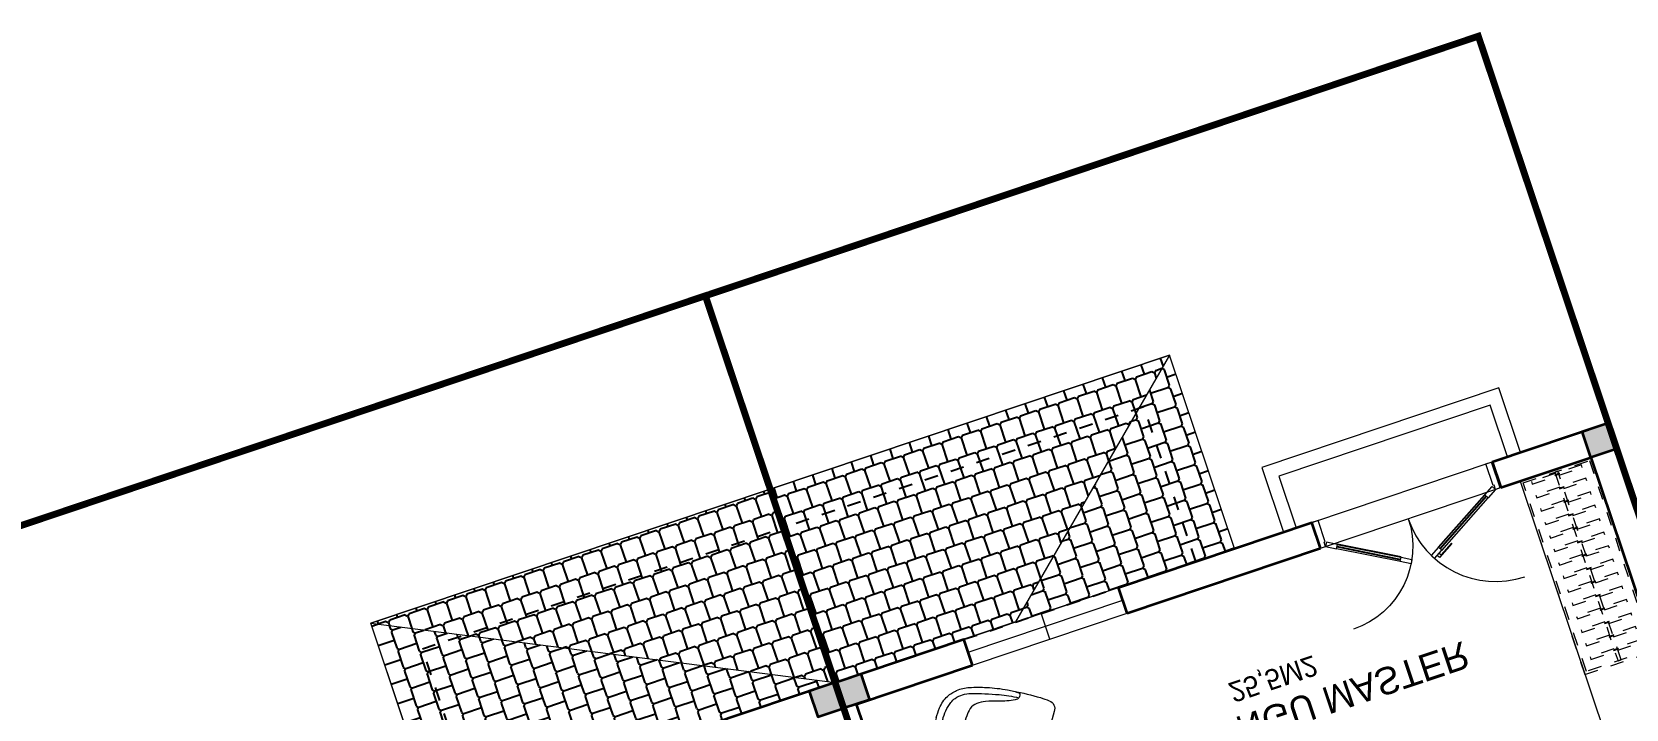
# Model space of a CAD drawing. Header units: metres. Extents: x 568332 to 569219, y 2065964 to 2066430.
# Drawn here: x 568572.63 to 568584.37, y 2066071.81 to 2066076.79 of the extents above; entities that cross this region are included whole.
import ezdxf

# ---------------------------------------------------------------- set-up
doc = ezdxf.new("R2010")
doc.units = ezdxf.units.M
for name, pattern in [('$AUDIT_BAD_LTYPE2', [0]), ('CENTER', [2, 1.25, -0.25, 0.25, -0.25]), ('HIDDEN', [0.375, 0.25, -0.125]), ('X-5M-G-MB PHONGNGU$0$HIDDEN2', [0.1875, 0.125, -0.0625])]:
    doc.linetypes.add(name, pattern=pattern)
doc.layers.get('0').update_dxf_attribs({"linetype": 'CONTINUOUS'})
doc.layers.get('DEFPOINTS').update_dxf_attribs({"linetype": 'CONTINUOUS'})
for name, color, linetype, lineweight in [('-CONCRETE', 1, 'CONTINUOUS', 35), ('-DOOR', 137, 'CONTINUOUS', 9), ('-FURNITURE', 46, 'CONTINUOUS', 9), ('-LINE1', 7, 'CONTINUOUS', 18), ('-STEEL1', 1, 'CONTINUOUS', 35), ('-WALL', 4, 'CONTINUOUS', 35), ('TEXT25', 2, 'CONTINUOUS', 13)]:
    doc.layers.add(name, color=color, linetype=linetype, lineweight=lineweight)
for name, color, linetype in [('-RANH GIOI LO DAT', 12, 'CONTINUOUS'), ('12. NET DIM', 252, 'CONTINUOUS'), ('13. NET HATCH', 252, 'CONTINUOUS'), ('APOLIC', 7, 'CONTINUOUS'), ('ChiaLo', 128, 'CENTER')]:
    doc.layers.add(name, color=color, linetype=linetype)
doc.styles.add('SVN_AVO_thuong', font='')
doc.styles.add('T1', font='', dxfattribs={"height": 200})
doc.styles.get('SVN_AVO_thuong').set_extended_font_data('SVN-Avo')
doc.styles.get('T1').set_extended_font_data('VNgeometric Light')

# ---------------------------------------------------------------- blocks, each defined once
blk = doc.blocks.new('*U189')
at = {"linetype": 'X-5M-G-MB PHONGNGU$0$HIDDEN2'}
for points in [[(0, 600.0000000004657), (0, 0), (1636.196318366162, -5.568266151489479e-10), (1636.196318366162, 599.9999999999088)], [(1616.196318366162, 579.9996613718355), (1616.196318366162, 19.99966137183562), (20, 20.00000000046566), (20, 580.0000000004657)], [(1616.196318366162, 286.6991212949177), (1616.196318366162, 313.0991212948245), (20, 313.0991212953813), (19.99999859370291, 286.6991212952417)], [(113.7817614636733, 319.1750910408318), (109.4317788550979, 319.1750910408318), (109.4317788550979, 280.441767644881), (113.7817614636733, 280.441767644881)], [(227.7817614636733, 319.1750910407849), (223.4317788550979, 319.1750910407849), (223.4317788550979, 280.4417676448341), (227.7817614636733, 280.4417676448341)], [(341.7817614636733, 319.175091040738), (337.4317788550979, 319.175091040738), (337.4317788550979, 280.4417676447872), (341.7817614636733, 280.4417676447872)], [(455.7817614636733, 319.1750910406911), (451.4317788550979, 319.1750910406911), (451.4317788550979, 280.4417676447403), (455.7817614636733, 280.4417676447403)], [(569.7817614636733, 319.1750910406442), (565.431778855098, 319.1750910406442), (565.431778855098, 280.4417676446934), (569.7817614636733, 280.4417676446934)], [(683.7817614636733, 319.1750910405973), (679.431778855098, 319.1750910405973), (679.431778855098, 280.4417676446465), (683.7817614636733, 280.4417676446465)], [(797.7817614636733, 319.1750910405504), (793.431778855098, 319.1750910405504), (793.431778855098, 280.4417676445996), (797.7817614636733, 280.4417676445996)], [(911.7817614636733, 319.1750910405035), (907.431778855098, 319.1750910405035), (907.431778855098, 280.4417676445527), (911.7817614636733, 280.4417676445527)], [(1025.781761463673, 319.1750910404566), (1021.431778855098, 319.1750910404566), (1021.431778855098, 280.4417676445057), (1025.781761463673, 280.4417676445057)], [(1139.781761463673, 319.1750910404097), (1135.431778855098, 319.1750910404097), (1135.431778855098, 280.4417676444588), (1139.781761463673, 280.4417676444588)], [(1253.781761463673, 319.1750910403628), (1249.431778855098, 319.1750910403628), (1249.431778855098, 280.4417676444119), (1253.781761463673, 280.4417676444119)], [(1367.781761463673, 319.1750910403159), (1363.431778855098, 319.1750910403159), (1363.431778855098, 280.441767644365), (1367.781761463673, 280.441767644365)], [(1481.781761463673, 319.175091040269), (1477.431778855098, 319.175091040269), (1477.431778855098, 280.4417676443181), (1481.781761463673, 280.4417676443181)], [(1595.781761463673, 319.175091040222), (1591.431778855098, 319.175091040222), (1591.431778855098, 280.4417676442712), (1595.781761463673, 280.4417676442712)]]:
    blk.add_lwpolyline(points, close=True, dxfattribs=at)
for points in [[(122.2409142897814, 313.1103512093413), (122.2409142897814, 515.2497102723445), (100.1765458012815, 515.2497102723445), (100.1765458012815, 313.1103512093413)], [(236.2409142897814, 313.1103512092944), (236.2409142897814, 515.2497102722975), (214.1765458012815, 515.2497102722975), (214.1765458012815, 313.1103512092944)], [(350.2409142897814, 313.1103512092475), (350.2409142897814, 515.2497102722507), (328.1765458012815, 515.2497102722507), (328.1765458012815, 313.1103512092475)], [(464.2409142897814, 313.1103512092006), (464.2409142897814, 515.2497102722037), (442.1765458012815, 515.2497102722037), (442.1765458012815, 313.1103512092006)], [(578.2409142897814, 313.1103512091537), (578.2409142897814, 515.2497102721569), (556.1765458012815, 515.2497102721569), (556.1765458012815, 313.1103512091537)], [(692.2409142897814, 313.1103512091068), (692.2409142897814, 515.24971027211), (670.1765458012815, 515.24971027211), (670.1765458012815, 313.1103512091068)], [(806.2409142897814, 313.1103512090599), (806.2409142897814, 515.249710272063), (784.1765458012815, 515.249710272063), (784.1765458012815, 313.1103512090599)], [(920.2409142897814, 313.110351209013), (920.2409142897814, 515.2497102720162), (898.1765458012815, 515.2497102720162), (898.1765458012815, 313.110351209013)], [(1034.240914289781, 313.1103512089661), (1034.240914289781, 515.2497102719692), (1012.176545801281, 515.2497102719692), (1012.176545801281, 313.1103512089661)], [(1148.240914289781, 313.1103512089192), (1148.240914289781, 515.2497102719224), (1126.176545801281, 515.2497102719224), (1126.176545801281, 313.1103512089192)], [(1262.240914289781, 313.1103512088723), (1262.240914289781, 515.2497102718754), (1240.176545801281, 515.2497102718754), (1240.176545801281, 313.1103512088723)], [(1376.240914289781, 313.1103512088254), (1376.240914289781, 515.2497102718285), (1354.176545801281, 515.2497102718285), (1354.176545801281, 313.1103512088254)], [(1490.240914289781, 313.1103512087785), (1490.240914289781, 515.2497102717816), (1468.176545801281, 515.2497102717816), (1468.176545801281, 313.1103512087785)], [(1604.240914289781, 313.1103512087315), (1604.240914289781, 515.2497102717347), (1582.176545801281, 515.2497102717347), (1582.176545801281, 313.1103512087315)], [(100.1765458012815, 286.7103512094345), (100.1765458012815, 92.0852110228024), (122.2409142897814, 92.0852110228024), (122.2409142897814, 286.7103512094345)], [(214.1765458012815, 286.7103512093876), (214.1765458012815, 92.08521102275549), (236.2409142897814, 92.08521102275549), (236.2409142897814, 286.7103512093876)], [(328.1765458012815, 286.7103512093407), (328.1765458012815, 92.08521102270858), (350.2409142897814, 92.08521102270858), (350.2409142897814, 286.7103512093407)], [(442.1765458012815, 286.7103512092938), (442.1765458012815, 92.08521102266168), (464.2409142897814, 92.08521102266168), (464.2409142897814, 286.7103512092938)], [(556.1765458012815, 286.7103512092469), (556.1765458012815, 92.08521102261477), (578.2409142897814, 92.08521102261477), (578.2409142897814, 286.7103512092469)], [(670.1765458012815, 286.7103512092), (670.1765458012815, 92.08521102256786), (692.2409142897814, 92.08521102256786), (692.2409142897814, 286.7103512092)], [(784.1765458012815, 286.7103512091531), (784.1765458012815, 92.08521102252095), (806.2409142897814, 92.08521102252095), (806.2409142897814, 286.7103512091531)], [(898.1765458012815, 286.7103512091062), (898.1765458012815, 92.08521102247404), (920.2409142897814, 92.08521102247404), (920.2409142897814, 286.7103512091062)], [(1012.176545801281, 286.7103512090592), (1012.176545801281, 92.08521102242715), (1034.240914289781, 92.08521102242715), (1034.240914289781, 286.7103512090592)], [(1126.176545801281, 286.7103512090123), (1126.176545801281, 92.08521102238024), (1148.240914289781, 92.08521102238024), (1148.240914289781, 286.7103512090123)], [(1240.176545801281, 286.7103512089654), (1240.176545801281, 92.08521102233333), (1262.240914289781, 92.08521102233333), (1262.240914289781, 286.7103512089654)], [(1354.176545801281, 286.7103512089186), (1354.176545801281, 92.08521102228642), (1376.240914289781, 92.08521102228642), (1376.240914289781, 286.7103512089186)], [(1468.176545801281, 286.7103512088717), (1468.176545801281, 92.0852110222395), (1490.240914289781, 92.0852110222395), (1490.240914289781, 286.7103512088717)], [(1582.176545801281, 286.7103512088247), (1582.176545801281, 92.0852110221926), (1604.240914289781, 92.0852110221926), (1604.240914289781, 286.7103512088247)]]:
    blk.add_lwpolyline(points, dxfattribs=at)
blk = doc.blocks.new('A$C7D524948')
at = {"layer": '-FURNITURE'}
for points in [[(-1.862645149230957e-09, 824.9500000011176, 0.02374928999430728), (-77.15000000130385, 820, 0.1110396266945436), (-175.0999999996275, 786.1500000022352, 0.08516816991690027), (-234.9500000011176, 733.25, 0.08855014736123698), (-281.5499999988824, 649.3499999996275, 0.02790636319614463), (-315.9500000011176, 525.5999999996275, 0.02834164487538841), (-340.4000000022352, 372.8000000007451, 0.04711987010175965), (-341.0999999996275, 283.4000000003725, 0.5135274654112972), (-284.5500000007451, 299.9500000011176, 0.05957759956988055), (-242.5500000026077, 413.6500000003725, -0.03446512451505389), (-213.1500000003725, 507.4499999992549, -0.05927668371543007), (-182.7500000009313, 564.2999999988824, -0.1661460996977688), (-133.4500000011176, 600.4000000003725, -0.0525641271264061), (-75.80000000074506, 611.9500000011176, -0.02855401869774651), (-1.862645149230957e-09, 614.6500000003725, -3.543335205159532)], [(-1.862645149230957e-09, 824.9500000011176, -0.02374928999430728), (77.14999999850988, 820.0000000018626, -0.1110396266945436), (175.0999999986961, 786.1500000003725, -0.08516816991690027), (234.9499999992549, 733.25, -0.08855014736123698), (281.5499999988824, 649.3499999996275, -0.02790636319614463), (315.9500000011176, 525.5999999996275, -0.02834164487538841), (340.3999999985099, 372.8000000007451, -0.04711987010175965), (341.0999999996275, 283.4000000022352, -0.5135274654112972), (284.5500000007451, 299.9499999992549, -0.05957759956988055), (242.5499999988824, 413.6499999985099, 0.03446512451505389), (213.1499999994412, 507.4500000011176, 0.05927668371543007), (182.75, 564.3000000007451, 0.1661460996977688), (133.4499999983236, 600.4000000003725, 0.0525641271264061), (75.79999999888241, 611.9499999992549, 0.02855401869774651), (-1.862645149230957e-09, 614.6500000003725, 3.543335205159532)], [(-0.5500000007450581, 774.1500000003725, 0.1055837687742558), (-137.8000000007451, 751.3000000007451, 0.08397584501256396), (-176, 728.25, 0.1493020227225411), (-241.2000000011176, 626.1999999992549, 0.02490854660583826), (-289.25, 424.1500000003725, 0.02643887537121914), (-306.5679914960638, 278.4068524483591, -0.8863330528017872)], [(-0.5500000007450581, 774.1500000003725, -0.1055837687742558), (136.6999999992549, 751.3000000007451, -0.08397584501256396), (174.8999999985099, 728.2500000018626, -0.1493020227225411), (240.0999999986961, 626.1999999992549, -0.02490854660583826), (288.1499999975786, 424.1500000003725, -0.02643887537121914), (305.467991495505, 278.4068524483591, 0.8863330528017872)], [(-342.8562581948936, 328.1164919566363, 0.02267140514630937), (-350.039135296829, 124.5, 0.01212164544072816), (-345.6391352973878, 57.0500000026077, 0.4055082152921144), (-279.3891352973878, 0), (0, 0)], [(342.8562581939623, 328.1164919547737, -0.02267140514630937), (350.0391352958977, 124.5, -0.01212164544072816), (345.6391352955252, 57.05000000074506, -0.4055082152921144), (279.3891352964565, 0), (0, 0)]]:
    blk.add_lwpolyline(points, format="xyb", dxfattribs=at)
blk = doc.blocks.new('*U158')
at = {"ltscale": 0.3}
for points in [[(883.1181818181984, 0, 0.4142135623730951), (50, 833.1181818181983, 0.4142135623730951)], [(883.1181818181987, 0, -0.4142135623730951), (1672, 788.8818181818017, -0.4142135623730951)]]:
    blk.add_lwpolyline(points, format="xyb", dxfattribs=at)
for points in [[(687.4155762849338, 368.012054553767), (136.6025403784439, 50.00000000000001)], [(684.8989694308187, 366.5590909090992), (704.8989694308187, 331.9180747577217), (791.5015098092625, 381.9180747577217), (771.5015098092625, 416.5590909090993), (684.8989694308187, 366.5590909090992)], [(1075.410845249347, 344.4409090909007), (1055.410845249347, 309.7998929395233), (968.8083048709033, 359.7998929395233), (988.8083048709033, 394.4409090909007), (1075.410845249347, 344.4409090909007)], [(1072.894238395232, 345.8938727355685), (1585.397459621556, 50)], [(136.6025403784439, 50.00000000000001), (156.6025403784439, 15.35898384862247), (70, -34.64101615137755), (50, 0), (136.6025403784439, 50.00000000000001)], [(1585.397459621556, 50), (1565.397459621556, 15.35898384862253), (1652, -34.64101615137747), (1672, 0), (1585.397459621556, 50)]]:
    blk.add_lwpolyline(points)
for points in [[(579.4118712052259, 338.2993408026529), (726.3065162308206, 423.1090036506945), (740.4414600388276, 398.6265628130954), (715.9590192012537, 384.491619005103), (704.651064154851, 404.0775716751773), (582.2388599668302, 333.4028526351281)], [(0, 0), (50, 0), (50, -40), (60, -40), (60, -245.9999999543969), (0, -245.9999999543969)], [(1722, 0), (1672, 0), (1672, -40), (1662, -40), (1662, -245.9999999543969), (1722, -245.9999999543969)]]:
    blk.add_lwpolyline(points, close=True)
at = {"layer": 'APOLIC', "linetype": '$AUDIT_BAD_LTYPE2'}
for p, q in [((146.6025403784439, 32.67949192431124), (694.8989694308187, 349.2385828334104)), ((704.8989694308187, 331.9180747577217), (156.6025403784439, 15.35898384862247)), ((1055.410845249347, 309.7998929395233), (1565.397459621556, 15.35898384862253)), ((1575.397459621556, 32.67949192431115), (1065.410845249347, 327.1204010152119))]:
    blk.add_line(p, q, dxfattribs=at)
blk = doc.blocks.new('A$C5C575821')
at = {"layer": '-CONCRETE'}
h = blk.add_hatch(color=256, dxfattribs=at)
h.dxf.hatch_style = 1
h.paths.add_polyline_path([(-0.00237559899687767, 200.0000000000146), (-0.00237559899687767, 1.455191522836685e-11), (199.9976244010031, 1.455191522836685e-11), (199.9976244010031, 200.0000000000146)])
blk.add_lwpolyline([(-0.00237559899687767, 1.455191522836685e-11), (199.9976244010031, 1.455191522836685e-11), (199.9976244010031, 200.0000000000146), (-0.00237559899687767, 200.0000000000146)], close=True, dxfattribs=at)
blk = doc.blocks.new('TRUC M8')
at = {"layer": '-WALL'}
for p in [(-199.9976244010031, -200), (5600.115902325633, -199.9857825259969)]:
    blk.add_blockref('A$C5C575821', p, dxfattribs=at)
blk = doc.blocks.new('M8-T3')
at = {"layer": '13. NET HATCH'}
h = blk.add_hatch(dxfattribs=at)
h.set_pattern_fill('MAIGO-12', color=256, scale=300)
h.set_pattern_definition([(0, (-38167.45803568821, -0.2025518395239487), (75, 150), [120, -30, 120, -30]), (90, (-38182.45803568821, 14.79744816047605), (-74.99999999999999, 150), [135, -165]), (45, (-38197.45803568821, -0.2025518395239487), (75.00000000142687, 150.0000000028537), [21.213203436, -403.0508652]), (135, (-38167.45803568821, -0.2025518395239487), (-75.00000000142686, 150.0000000028537), [21.213203436, -403.0508652])])
edge = h.paths.add_edge_path()
edge.add_line((200617.9011960365, -236062.1305183774), (203717.9043829364, -236062.1305183774))
edge.add_line((203717.9043829364, -236062.1305183774), (202018.3424919217, -234562.5686273628))
edge.add_line((202018.3424919217, -234562.5686273628), (200617.9620874792, -234562.5686273628))
edge.add_line((200617.9620874792, -234562.5686273628), (200617.8975652063, -236062.1305183774))
h = blk.add_hatch(dxfattribs=at)
h.set_pattern_fill('MAIGO-12', color=256, scale=300, angle=90)
h.set_pattern_definition([(90, (-38257.45803568821, 89.79744816047605), (-150, 75.00000000000001), [120, -30, 120, -30]), (180, (-38272.45803568821, 74.79744816047605), (-150, -74.99999999999997), [135, -165]), (135, (-38257.45803568821, 59.79744816047605), (-150.0000000028537, 75.00000000142688), [21.213203436, -403.0508652]), (225, (-38257.45803568821, 89.79744816047605), (-150.0000000028537, -75.00000000142684), [21.213203436, -403.0508652])])
h.paths.add_polyline_path([(202017.9043829362, -234562.1305183774), (203717.9043829364, -234562.1305183774), (203717.9043829364, -236062.1305183774)])
at = {"layer": '-DOOR'}
for p, q in [((201617.9620874794, -234362.5686273628), (202817.6595945316, -234362.2701045235)), ((201617.9620874794, -234362.5686273628), (202817.9620874794, -234362.5686273628)), ((202217.9620874794, -234362.5686273628), (202218.0118166776, -234562.4193159341)), ((204317.9620874794, -234362.5686273628), (205717.9620874794, -234362.5686273628)), ((201617.9620874794, -234462.5686273628), (202817.6595945316, -234462.2701045235)), ((201617.9620874794, -234462.5686273628), (202817.9620874794, -234462.5686273628)), ((201617.9620874794, -234562.5686273628), (202817.6595945316, -234562.2701045235)), ((201617.9620874794, -234562.5686273628), (202817.9620874794, -234562.5686273628)), ((204317.9620874794, -234562.5686273628), (205717.9620874794, -234562.5686273628))]:
    blk.add_line(p, q, dxfattribs=at)
at = {"layer": '-FURNITURE'}
blk.add_lwpolyline([(205867.9770610277, -234362.3158400101), (205868.0338212261, -229962.6225898848), (206418.0344141824, -229962.6225899901), (206417.977653984, -234362.3158401153)], close=True, dxfattribs=at)
at = {"layer": '-LINE1'}
blk.add_line((203717.9043829364, -236062.1305183774), (202017.9043829362, -234562.1305183774), dxfattribs=at)
blk.add_lwpolyline([(203717.9043829364, -236062.1305183774), (200617.8975652063, -236062.1305183774), (200617.8975652063, -234562.5686273628), (203717.9043829364, -234562.5686273628)], close=True, dxfattribs=at)
for points in [[(200617.9011960365, -236062.1305183774), (203717.9043829364, -236062.1305183774), (202018.3424919217, -234562.5686273628), (200617.9620874792, -234562.5686273628), (200617.8975652063, -236062.1305183774)], [(202017.9043829362, -234562.1305183774), (203717.9043829364, -234562.1305183774), (203717.9043829364, -236062.1305183774), (202017.9043829362, -234562.1305183774)], [(205937.3940693124, -234562.3532263011), (205937.3940693121, -235062.3532263011), (204097.3940693124, -235062.0603526843), (204097.3940693124, -234562.0603526844)], [(205837.3940693124, -234562.3532263011), (205837.3940693121, -234962.3532263011), (204197.3940693124, -234962.0603526843), (204197.3940693124, -234562.0603526843)]]:
    blk.add_lwpolyline(points, dxfattribs=at)
at = {"layer": '-RANH GIOI LO DAT', "linetype": 'HIDDEN', "ltscale": 10, "const_width": 50}
blk.add_lwpolyline([(200617.8553581983, -217562.2781857406), (206617.8316112524, -217562.2781857406), (206617.8806360078, -237562.2547997318), (200617.9043829538, -237562.2547997318)], close=True, dxfattribs=at)
at = {"layer": '-WALL'}
for p, q in [((200617.9620874792, -234562.5686273628), (200617.962087495, -225362.0100555451)), ((206617.8568395239, -228062.5042994978), (206617.8723825428, -234562.5686273628)), ((200717.8855608287, -229962.6298120554), (200717.8855608206, -234362.5686273628)), ((206417.8754469682, -234362.5686273628), (206418.1939056532, -229962.6298135213)), ((200717.8855608206, -234362.5686273628), (201617.9620874794, -234362.5686273628)), ((201617.9620874794, -234362.5686273628), (201617.9620874794, -234562.5686273628)), ((202817.9620874794, -234362.5686273628), (202817.9620874794, -234562.5686273628)), ((202817.9620874794, -234362.5686273628), (204317.9620874794, -234362.5686273628)), ((204317.9620874794, -234362.5686273628), (204317.9620874794, -234562.5686273628)), ((205717.9620874794, -234362.5686273628), (205717.9620874794, -234562.5686273628)), ((205717.9620874794, -234362.5686273628), (206417.8754469682, -234362.5686273628)), ((205717.9620874794, -234562.5686273258), (205717.9620874794, -234362.5686273628)), ((200617.9620874792, -234562.5686273628), (201617.9620874794, -234562.5686273628)), ((202817.9620874794, -234562.5686273628), (204317.9620874794, -234562.5686273628)), ((205717.9620874794, -234562.5686273628), (206617.8723825428, -234562.5686273628))]:
    blk.add_line(p, q, dxfattribs=at)
at = {"layer": 'DEFPOINTS', "linetype": 'HIDDEN', "ltscale": 5}
blk.add_lwpolyline([(203417.9043829364, -235762.1305183774), (200617.9043829362, -235762.1305183774), (200617.9043829362, -234562.1305183774), (203417.9043829364, -234562.1305183774)], close=True, dxfattribs=at)
at = {"layer": '-DOOR', "xscale": -0.8130081300813009, "yscale": 0.8130081300813009, "zscale": 0.8130081300813009}
blk.add_blockref('*U158', (205717.9620874794, -234362.5686273628), dxfattribs=at)
at = {"layer": '-FURNITURE', "extrusion": (0, 0, -1), "xscale": 0.916666666665974, "yscale": 0.916666666665974, "zscale": -0.916666666665974, "rotation": 270}
blk.add_blockref('*U189', (-206418.0622223064, -232862.4692149474), dxfattribs=at)
at = {"layer": '-FURNITURE', "rotation": 124.1219197484613}
blk.add_blockref('A$C7D524948', (201922.6789327103, -233616.6961115809), dxfattribs=at)
at = {"layer": '-STEEL1'}
blk.add_blockref('TRUC M8', (200817.6763485933, -234362.6405327925), dxfattribs=at)
at = {"layer": 'TEXT25'}
for s, height, style, p in [('P. NGỦ MASTER', 200, 'SVN_AVO_thuong', (202989.4076744865, -233383.2192668068)), ('25,5M2', 150, 'T1', (203347.9251294273, -233636.3108821028))]:
    blk.add_text(s, height=height, rotation=359.9999999899488, dxfattribs=dict(at, style=style)).set_placement(p)
blk = doc.blocks.new('TRUC M4')
at = {"layer": '-WALL'}
blk.add_blockref('A$C5C575821', (-199.9976244010031, -200.0000000000146), dxfattribs=at)
blk = doc.blocks.new('M4-T3.1')
at = {"layer": '13. NET HATCH'}
h = blk.add_hatch(dxfattribs=at)
h.set_pattern_fill('MAIGO-12', color=256, scale=300)
h.set_pattern_definition([(0, (223174.3182210145, 4.365574568510056e-11), (75, 150), [120, -30, 120, -30]), (90, (223159.3182210145, 15.00000000004366), (-74.99999999999999, 150), [135, -165]), (45, (223144.3182210145, 4.365574568510056e-11), (75.00000000142687, 150.0000000028537), [21.213203436, -403.0508652]), (135, (223174.3182210145, 4.365574568510056e-11), (-75.00000000142686, 150.0000000028537), [21.213203436, -403.0508652])])
edge = h.paths.add_edge_path()
edge.add_line((460952.5266252413, 30041.33215577567), (464052.5298121412, 30041.33215577567))
edge.add_line((464052.5298121412, 30041.33215577567), (460952.587516684, 31540.89404679024))
edge.add_line((460952.587516684, 31540.89404679024), (460952.5229944111, 30041.33215577567))
h = blk.add_hatch(dxfattribs=at)
h.set_pattern_fill('MAIGO-12', color=256, scale=300, angle=90)
h.set_pattern_definition([(90, (223084.3182210145, 90.00000000004366), (-150, 75.00000000000001), [120, -30, 120, -30]), (180, (223069.3182210145, 75.00000000004366), (-150, -74.99999999999997), [135, -165]), (135, (223084.3182210145, 60.00000000004366), (-150.0000000028537, 75.00000000142688), [21.213203436, -403.0508652]), (225, (223084.3182210145, 90.00000000004366), (-150.0000000028537, -75.00000000142684), [21.213203436, -403.0508652])])
h.paths.add_polyline_path([(460952.587516684, 31540.89404679024), (464052.5298121412, 31541.33215577567), (464052.5298121412, 30041.33215577567)])
at = {"layer": '-LINE1'}
blk.add_lwpolyline([(464052.5298121412, 30041.33215577567), (460952.5229944111, 30041.33215577567), (460952.5229944111, 31540.89404679024), (464052.5298121412, 31540.89404679024)], close=True, dxfattribs=at)
for points in [[(460952.5266252413, 30041.33215577567), (464052.5298121412, 30041.33215577567), (460952.587516684, 31540.89404679024), (460952.587516684, 31540.89404679024), (460952.5229944111, 30041.33215577567)], [(460952.587516684, 31540.89404679024), (464052.5298121412, 31541.33215577567), (464052.5298121412, 30041.33215577567), (460952.587516684, 31540.89404679024)]]:
    blk.add_lwpolyline(points, dxfattribs=at)
at = {"layer": '-RANH GIOI LO DAT', "linetype": 'HIDDEN', "ltscale": 10, "const_width": 50}
blk.add_lwpolyline([(460952.4807874031, 48541.1844884125), (466952.4570404572, 48541.18448841239), (466952.5060652128, 28541.20787442131), (460952.5298121587, 28541.20787442131)], close=True, dxfattribs=at)
at = {"layer": '-WALL'}
for q in [(460952.5875166998, 40741.45261860806), (461952.5875166842, 31540.89404679024)]:
    blk.add_line((460952.587516684, 31540.89404679024), q, dxfattribs=at)
at = {"layer": 'DEFPOINTS', "linetype": 'HIDDEN', "ltscale": 5}
blk.add_lwpolyline([(463752.5298121412, 30341.33215577567), (460952.529812141, 30341.33215577567), (460952.529812141, 31541.33215577567), (463752.5298121412, 31541.33215577567)], close=True, dxfattribs=at)
at = {"layer": '-STEEL1'}
blk.add_blockref('TRUC M4', (461152.233683695, 31741.05064070264), dxfattribs=at)

msp = doc.modelspace()

# ---------------------------------------------------------------- linework, layer by layer
at = {"layer": 'ChiaLo', "ltscale": 5}
for points in [[(568583.2788386547, 2066076.755015597), (568589.6419770392, 2066057.794254276), (568528.2957052533, 2066037.206746732)], [(568577.5906102582, 2066074.846074082), (568583.9537486426, 2066055.88531276)]]:
    msp.add_lwpolyline(points, dxfattribs=at)

# ---------------------------------------------------------------- next in the draw order: block references
at = {"layer": '-WALL', "color": 2, "true_color": 0xf1eb1f, "xscale": -0.001, "yscale": 0.001, "zscale": 0.001, "rotation": 198.5516401779939}
msp.add_blockref('M8-T3', (568462.9800184357, 2065785.799729566), dxfattribs=at)

# ---------------------------------------------------------------- next in the draw order: block references
at = {"layer": '12. NET DIM', "color": 2, "true_color": 0xf1eb1f, "xscale": 0.0009999999999999998, "yscale": 0.0009999999999999998, "zscale": 0.0009999999999999998, "rotation": 198.5512188517892}
msp.add_blockref('M4-T3.1', (569005.5113403392, 2066248.557693329), dxfattribs=at)

doc.saveas('drawing.dxf')
